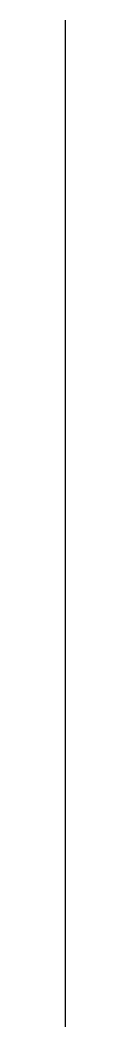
# Model space of a CAD drawing. Header units: millimetres. Extents: x 103.323 to 103.323, y 51.979 to 52.297.
import ezdxf

# ---------------------------------------------------------------- set-up
doc = ezdxf.new("R2010")
doc.units = ezdxf.units.MM

msp = doc.modelspace()

# ---------------------------------------------------------------- linework, layer by layer
at = {"extrusion": (0, -0.999873, 0.015931)}
msp.add_line((103.32314, 51.97861, 0.02668), (103.32314, 52.29722, 20.02415), dxfattribs=at)

doc.saveas('drawing.dxf')
